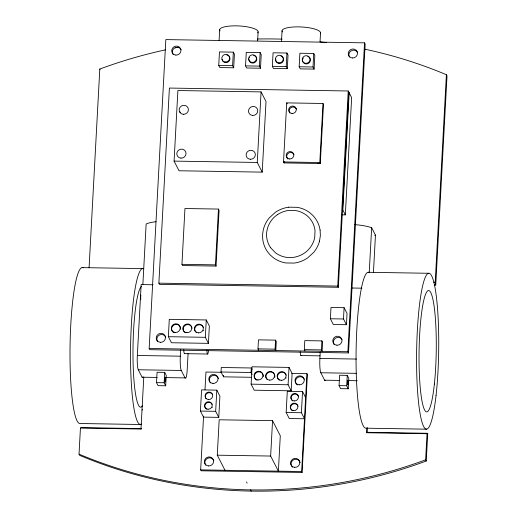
<?xml version="1.0" encoding="UTF-8"?>
<svg xmlns="http://www.w3.org/2000/svg" width="517" height="517" viewBox="0 0 517 517"><rect width="100%" height="100%" fill="white"/><g stroke="black" fill="none" stroke-linecap="round" stroke-linejoin="round"><path stroke-width="0.78" d="M427.701 433.324L427.036 433.731L366.495 432.735L367.206 432.296L427.746 433.291L426.247 461.028A466.883 446.72 -27.1 0 1 79.65 455.354L79.03 454.146L80.439 428.057L81.143 427.617L141.684 428.606M89.086 267.69L99.8 69.045A466.883 446.72 -27.1 0 1 165.718 49.794M157.2 377.449L142.078 377.197L138.272 369.765A11.671 1.648 -89.1 0 1 137.335 355.476L141.16 284.57L153.097 284.764M142.879 284.369L146.137 224.01A26.031 6.611 3.1 0 1 156.05 221.735M80.484 428.037L140.979 429.045L143.778 377.067M149.167 348.471L165.828 39.596L364.543 42.846L365.164 44.055L348.503 352.937L149.788 349.679L149.167 348.471L347.883 351.728L348.503 352.937M348.865 92.194L338.338 287.29L159.495 284.363L158.874 283.154L169.402 88.058L348.245 90.986L351.644 97.629L345.324 214.865L342.241 214.82M156.522 382.632L157.078 372.259L164.703 372.389L166.248 375.407L165.692 385.779L158.066 385.656L156.522 382.632L164.148 382.761L165.692 385.779M174.08 161.104L177.887 90.533L261.072 91.897L266.016 101.558L262.209 172.129L179.024 170.765L174.08 161.104L257.266 162.461L262.209 172.129M164.148 382.761L164.703 372.389M168.355 336.703L169.292 319.344L206.264 319.952L209.353 325.988L208.416 343.353L171.45 342.745L168.355 336.703L205.327 337.31L208.416 343.353M181.945 264.323L184.95 208.519L218.458 209.068L219.072 210.277L216.067 266.081L182.559 265.531L181.945 264.323L215.447 264.872L216.067 266.081M165.951 377.591L185.054 377.901L181.254 370.469A11.671 1.648 -89.1 0 1 180.317 356.181L180.659 349.731M188.078 353.538L187.206 369.649A11.671 1.648 -89.1 0 1 185.054 377.901M219.105 40.294L219.667 29.824M218.743 65.446L219.473 51.92L233.335 52.146L234.414 54.259L233.69 67.785L219.822 67.559L218.743 65.446L232.605 65.672L233.69 67.785M200.428 411.073L201.572 389.889L216.817 390.141L219.906 396.184L218.762 417.368L203.517 417.116L200.428 411.073L215.673 411.325L218.762 417.368M205.327 337.31L206.264 319.952M291.698 373.436L306.924 373.688L307.389 374.592L302.115 472.441L201.139 470.787L200.674 469.882L203.569 416.146M204.997 389.682L205.953 372.033L221.179 372.285M215.447 264.872L218.458 209.068M232.605 65.672L233.335 52.146M215.673 411.325L216.817 390.141M251.165 377.287L223.499 376.835L221.024 372.001L221.27 367.49L251.307 367.988L252.018 369.364M225.005 470.283L217.276 455.18L219.182 419.785L272.562 420.657L280.292 435.76L278.379 471.155L270.649 456.052L272.562 420.657M223.499 376.835L223.583 375.329M245.543 65.885L246.273 52.353L260.141 52.585L261.221 54.699L260.49 68.225L246.628 67.998L245.543 65.885L259.411 66.111L260.49 68.225M257.653 40.72L258.132 31.86M259.411 66.111L260.141 52.585M257.266 162.461L261.072 91.897M252.128 374.567L251.068 372.492L251.307 367.988M251.12 384.157L252.05 366.799L289.022 367.406L292.118 373.442L291.181 390.807L254.209 390.199L251.12 384.157L288.085 384.764L291.181 390.807M272.349 66.325L273.079 52.792L286.941 53.018L288.027 55.138L287.297 68.664L273.428 68.438L272.349 66.325L286.211 66.551L287.297 68.664M258.694 350.267L257.983 348.878L258.468 339.856L275.567 340.141L276.278 341.53L275.794 350.545L275.083 349.156L275.567 340.141M281.494 41.315L282.056 30.846M286.211 66.551L286.941 53.018M283.523 161.95L286.709 102.883L322.983 103.478L323.48 104.44L320.294 163.514L284.014 162.92L283.523 161.95L319.797 162.545L320.294 163.514M284.014 162.92L284.104 161.323M299.156 66.758L299.886 53.232L313.748 53.458L314.827 55.571L314.097 69.104L300.235 68.877L299.156 66.758L313.018 66.99L314.097 69.104M302.542 391.543L301.398 412.728L304.494 418.77L289.242 418.518L286.153 412.476L287.297 391.298L302.542 391.543L305.631 397.586M288.085 384.764L289.022 367.406M313.018 66.99L313.748 53.458M320.042 41.741L320.521 32.881M305.024 351.024L304.313 349.634L304.797 340.619L321.897 340.897L322.608 342.286L322.123 351.302L321.412 349.912L321.897 340.897M302.115 472.441L301.65 471.536L306.924 373.688M319.797 162.545L322.983 103.478M325.4 380.312A11.671 1.648 -89.1 0 1 324.618 380.189L320.818 372.757A11.671 1.648 -89.1 0 1 319.881 358.462L320.223 352.019M330.389 318.763L330.996 307.486L344.102 307.699L347.036 313.438L346.429 324.715L333.329 324.502L330.389 318.763L343.488 318.976L346.429 324.715M338.338 287.29L337.724 286.082L348.245 90.986M342.849 210.038L349.169 92.795M339.062 385.624L339.624 375.252L347.25 375.374L348.794 378.392L348.232 388.765L340.606 388.642L339.062 385.624L346.687 385.747L348.232 388.765M343.488 318.976L344.102 307.699M347.883 351.728L364.543 42.846M346.687 385.747L347.25 375.374M369.222 272.769L371.658 227.7A26.031 6.611 3.1 0 0 354.565 224.598M373.442 272.485L375.458 235.132L371.658 227.7M366.495 432.735L366.753 428.005M367.206 432.296L367.458 427.617M426.247 461.028L425.633 459.82L427.036 433.731M434.228 285.041L435.741 285.067L435.211 282.211L446.397 74.713A466.883 446.72 -27.1 0 0 364.802 49.167M435.741 285.067L447.018 75.921L446.397 74.713M319.512 241.09L320.359 235.61L320.107 230.104M142.414 409.6L142.001 410.11M277.422 214.678L275.503 216.112A23.459 22.451 -27.1 0 0 272.911 218.594L272.129 219.499A25.01 23.931 -27.1 0 0 267.05 230.065L266.675 232.372A23.498 22.483 -27.1 0 0 266.585 235.849L266.669 236.999A25.01 23.931 -27.1 0 0 270.611 247.714M141.419 428.806L140.979 429.045M288.751 207.181L297.217 207.323A29.792 28.506 -27.1 0 1 309.909 212.784L312.985 215.531L315.583 218.717A29.618 28.338 -27.1 0 1 320.101 230.104M317.69 163.262L319.079 163.282M82.138 267.612L142.679 268.601M368.201 272.297L428.742 273.286M433.698 282.185L435.211 282.211M158.874 283.154L337.724 286.082M351.56 288.014L361.906 288.182M257.983 348.878L275.083 349.156M304.313 349.634L321.412 349.912M184.433 353.641L207.537 354.022M300.888 355.547L320.01 355.864M137.335 355.476L180.317 356.181M319.881 358.462L356.491 359.063M138.272 369.765L181.254 370.469M320.818 372.757L356.633 373.345M221.024 372.001L251.068 372.492M324.618 380.189L339.74 380.434M348.497 380.577L357.253 380.719M286.153 412.476L301.398 412.728M140.553 424.502L80.012 423.507A77.97 11.025 -89.1 0 1 70.099 343.152A77.97 11.025 -89.1 0 1 83.192 267.845M426.615 429.181L366.075 428.192A77.97 11.025 -89.1 0 1 356.155 347.831A77.97 11.025 -89.1 0 1 369.254 272.524M217.276 455.18L270.649 456.052M200.674 469.882L301.65 471.536M270.611 247.714L275.374 252.703A25.023 23.944 -27.1 0 0 286.043 257.285L288.396 257.563A23.459 22.444 -27.1 0 0 291.963 257.531L293.152 257.408A25.023 23.944 -27.1 0 0 304.287 253.175L305.269 252.483A23.614 22.593 -27.1 0 0 308.811 249.259A24.771 23.704 -27.1 0 0 314.672 237.788L315.053 230.847A24.771 23.704 -27.1 0 0 310.426 219.208A23.614 22.593 -27.1 0 0 307.247 215.873L306.342 215.15A25.023 23.944 -27.1 0 0 295.679 210.568L288.57 210.445A25.023 23.944 -27.1 0 0 277.429 214.678M342.538 209.43L345.324 214.865M286.709 102.883L287.2 103.846M179.625 111.355L180.246 112.564M99.8 69.045L100.033 69.498M246.493 481.947L247.107 483.156M250.558 489.89L251.172 491.098M184.789 353.344A6.417 0.905 -89.1 0 1 183.735 349.86M208.487 350.384A6.417 0.905 -89.1 0 1 207.601 354.042A6.417 0.905 -89.1 0 1 206.845 350.242M143.022 377.016A11.671 1.648 -89.1 0 1 142.078 377.197M140.786 299.563A2.921 0.414 -89.1 0 1 140.895 295.045M301.249 355.25A6.417 0.905 -89.1 0 1 300.196 351.767M375.458 235.132A26.031 6.611 3.1 0 1 374.689 235.468M267.379 379.724A4.517 4.323 -27.1 0 1 266.604 374.172A4.517 4.323 -27.1 0 1 272.129 372.311A4.517 4.323 -27.1 0 1 274.734 377.248M256.962 380.228A4.517 4.323 -27.1 0 1 254.597 374.915A4.517 4.323 -27.1 0 1 259.883 371.923A4.517 4.323 -27.1 0 1 263.256 376.66M279.29 380.189A4.517 4.323 -27.1 0 1 279.29 373.151A4.517 4.323 -27.1 0 1 286.179 375.038M286.166 377.843A4.517 4.323 -27.1 0 1 286.004 378.25M212.3 407.163A3.871 3.703 -27.1 0 1 212.157 407.512M206.406 409.173A3.871 3.703 -27.1 0 1 206.251 403.26A3.871 3.703 -27.1 0 1 212.164 404.417M206.089 398.723A3.871 3.703 -27.1 0 1 207.259 393.256A3.871 3.703 -27.1 0 1 212.687 394.755M292.454 410.769A3.871 3.703 -27.1 0 1 291.976 404.662A3.871 3.703 -27.1 0 1 298.031 406.162M292.648 400.914A3.871 3.703 -27.1 0 1 292.648 394.885A3.871 3.703 -27.1 0 1 298.555 396.5M292.544 467.213A4.666 4.466 -27.1 0 1 293.301 459.956A4.666 4.466 -27.1 0 1 300.151 462.592M205.714 465.132A4.666 4.466 -27.1 0 1 207.33 458.424A4.666 4.466 -27.1 0 1 213.844 460.763M210.464 382.968A4.666 4.466 -27.1 0 1 211.77 375.911A4.666 4.466 -27.1 0 1 218.413 378.664M297.359 384.978A4.666 4.466 -27.1 0 1 297.178 377.849A4.666 4.466 -27.1 0 1 304.313 379.239M307.757 56.45A3.968 3.8 -27.1 0 1 310.019 61.594A3.968 3.8 -27.1 0 1 304.468 63.488A3.968 3.8 -27.1 0 1 303.259 57.982M280.951 56.01A3.968 3.8 -27.1 0 1 283.413 60.638A3.968 3.8 -27.1 0 1 278.702 63.423A3.968 3.8 -27.1 0 1 275.787 59.061M253.608 55.448A3.968 3.8 -27.1 0 1 256.716 59.752A3.968 3.8 -27.1 0 1 252.264 63.042A3.968 3.8 -27.1 0 1 248.942 58.893M249.356 57.581A3.968 3.8 -27.1 0 1 249.491 57.342M226.801 55.009A3.968 3.8 -27.1 0 1 229.955 59.041A3.968 3.8 -27.1 0 1 226.019 62.628A3.968 3.8 -27.1 0 1 222.123 59.274M185.357 332.774A4.517 4.323 -27.1 0 1 185.144 325.38A4.517 4.323 -27.1 0 1 192.059 328.211M196.531 332.728A4.517 4.323 -27.1 0 1 196.531 325.691A4.517 4.323 -27.1 0 1 203.414 327.584M203.407 330.389A4.517 4.323 -27.1 0 1 203.246 330.796M174.203 332.774A4.517 4.323 -27.1 0 1 171.838 327.461A4.517 4.323 -27.1 0 1 177.124 324.469A4.517 4.323 -27.1 0 1 180.498 329.206M334.253 344.716A4.666 4.466 -27.1 0 1 335.468 338.247A4.666 4.466 -27.1 0 1 341.996 339.527M157.459 341.446A4.666 4.466 -27.1 0 1 159.339 335.106A4.666 4.466 -27.1 0 1 165.679 337.039M349.486 57.103A4.666 4.466 -27.1 0 1 351.159 50.879A4.666 4.466 -27.1 0 1 357.486 52.295M173.214 54.589A4.666 4.466 -27.1 0 1 174.623 47.991A4.666 4.466 -27.1 0 1 181.17 49.806M141.639 423.992A77.97 11.025 -89.1 0 1 130.568 347.967A77.97 11.025 -89.1 0 1 143.732 268.834M142.498 405.839A60.696 8.582 -89.1 0 1 132.992 356.536A60.696 8.582 -89.1 0 1 141.6 286.269M425.633 459.82A466.883 446.72 -27.1 0 1 79.03 454.146M175.127 47.855A466.883 446.72 -27.1 0 1 178.275 47.254M257.492 39.008A466.883 446.72 -27.1 0 1 282.108 39.15M320.152 41.896A466.883 446.72 -27.1 0 1 326.266 42.633M289.875 113.029A3.852 3.684 -27.1 0 1 291.039 107.588A3.852 3.684 -27.1 0 1 296.441 109.081M287.95 159.081A3.852 3.684 -27.1 0 1 288.253 153.31A3.852 3.684 -27.1 0 1 293.986 154.577M319.512 241.09A29.618 28.338 -27.1 0 1 313.774 252.309L307.466 258.054A29.792 28.506 -27.1 0 1 294.205 263.082L285.746 262.953A29.786 28.5 -27.1 0 1 273.047 257.485L269.964 254.739L267.373 251.553A29.773 28.487 -27.1 0 1 262.688 238.796L262.578 234.66L263.127 230.537A29.773 28.487 -27.1 0 1 269.189 217.961L275.483 212.216A29.786 28.5 -27.1 0 1 288.751 207.188M220.068 30.891A19.258 4.892 3.1 0 1 239.093 25.953A19.258 4.892 3.1 0 1 257.653 32.875M282.456 31.912A19.258 4.892 3.1 0 1 300.791 26.942A19.258 4.892 3.1 0 1 320.301 33.566M165.421 380.9A2.333 0.33 -89.1 0 0 165.233 377.255A2.333 0.33 -89.1 0 0 164.858 380.583A2.333 0.33 -89.1 0 0 165.421 380.9M347.967 383.892A2.333 0.33 -89.1 0 0 347.779 380.241A2.333 0.33 -89.1 0 0 347.398 383.575A2.333 0.33 -89.1 0 0 347.967 383.892M269.628 380.137A4.517 4.323 -27.1 0 0 274.152 373.843A4.517 4.323 -27.1 0 0 266.436 373.364A4.517 4.323 -27.1 0 0 269.628 380.137M258.073 379.95A4.517 4.323 -27.1 0 0 262.597 373.655A4.517 4.323 -27.1 0 0 254.881 373.177A4.517 4.323 -27.1 0 0 258.073 379.95M281.183 380.325A4.517 4.323 -27.1 0 0 285.701 374.03A4.517 4.323 -27.1 0 0 277.984 373.552A4.517 4.323 -27.1 0 0 281.183 380.325M207.983 409.206A3.871 3.703 -27.1 0 0 211.854 403.809A3.871 3.703 -27.1 0 0 205.243 403.402A3.871 3.703 -27.1 0 0 207.983 409.206M208.5 399.544A3.871 3.703 -27.1 0 0 212.377 394.154A3.871 3.703 -27.1 0 0 205.766 393.741A3.871 3.703 -27.1 0 0 208.5 399.544M293.708 410.608A3.871 3.703 -27.1 0 0 297.579 405.212A3.871 3.703 -27.1 0 0 290.968 404.805A3.871 3.703 -27.1 0 0 293.708 410.608M294.225 400.946A3.871 3.703 -27.1 0 0 298.102 395.557A3.871 3.703 -27.1 0 0 291.491 395.143A3.871 3.703 -27.1 0 0 294.225 400.946M294.722 467.355A4.666 4.466 -27.1 0 0 299.395 460.854A4.666 4.466 -27.1 0 0 291.42 460.356A4.666 4.466 -27.1 0 0 294.722 467.355M208.532 465.946A4.666 4.466 -27.1 0 0 213.211 459.439A4.666 4.466 -27.1 0 0 205.23 458.947A4.666 4.466 -27.1 0 0 208.532 465.946M212.985 383.427A4.666 4.466 -27.1 0 0 217.657 376.925A4.666 4.466 -27.1 0 0 209.682 376.428A4.666 4.466 -27.1 0 0 212.985 383.427M299.175 384.835A4.666 4.466 -27.1 0 0 303.847 378.334A4.666 4.466 -27.1 0 0 295.873 377.843A4.666 4.466 -27.1 0 0 299.175 384.835M305.838 63.339A3.968 3.8 -27.1 0 0 309.689 57.723A3.968 3.8 -27.1 0 0 302.891 57.458A3.968 3.8 -27.1 0 0 305.838 63.339M279.038 62.9A3.968 3.8 -27.1 0 0 282.883 57.284A3.968 3.8 -27.1 0 0 276.091 57.019A3.968 3.8 -27.1 0 0 279.038 62.9M252.231 62.46A3.968 3.8 -27.1 0 0 256.083 56.851A3.968 3.8 -27.1 0 0 249.284 56.579A3.968 3.8 -27.1 0 0 252.231 62.46M225.431 62.021A3.968 3.8 -27.1 0 0 229.277 56.411A3.968 3.8 -27.1 0 0 222.484 56.14A3.968 3.8 -27.1 0 0 225.431 62.021M186.87 332.683A4.517 4.323 -27.1 0 0 191.387 326.389A4.517 4.323 -27.1 0 0 183.671 325.91A4.517 4.323 -27.1 0 0 186.87 332.683M198.418 332.87A4.517 4.323 -27.1 0 0 202.942 326.576A4.517 4.323 -27.1 0 0 195.226 326.098A4.517 4.323 -27.1 0 0 198.418 332.87M175.315 332.489A4.517 4.323 -27.1 0 0 179.838 326.201A4.517 4.323 -27.1 0 0 172.122 325.723A4.517 4.323 -27.1 0 0 175.315 332.489M336.922 345.22A4.666 4.466 -27.1 0 0 341.595 338.719A4.666 4.466 -27.1 0 0 333.62 338.228A4.666 4.466 -27.1 0 0 336.922 345.22M160.386 342.332A4.666 4.466 -27.1 0 0 165.059 335.83A4.666 4.466 -27.1 0 0 157.084 335.339A4.666 4.466 -27.1 0 0 160.386 342.332M352.413 57.988A4.666 4.466 -27.1 0 0 357.085 51.487A4.666 4.466 -27.1 0 0 349.111 50.989A4.666 4.466 -27.1 0 0 352.413 57.988M175.877 55.099A4.666 4.466 -27.1 0 0 180.549 48.598A4.666 4.466 -27.1 0 0 172.575 48.1A4.666 4.466 -27.1 0 0 175.877 55.099M434.37 384.047A60.696 8.582 -89.1 0 0 429.058 290.619A60.696 8.582 -89.1 0 0 419.604 379.045A60.696 8.582 -89.1 0 0 434.37 384.047M436.051 395.408A77.97 11.025 -89.1 0 0 429.789 273.519A77.97 11.025 -89.1 0 0 417.187 384.777A77.97 11.025 -89.1 0 0 436.051 395.408M252.645 115.446A4.666 4.466 -27.1 0 0 257.324 108.938A4.666 4.466 -27.1 0 0 249.349 108.447A4.666 4.466 -27.1 0 0 252.645 115.446M183.328 114.309A4.666 4.466 -27.1 0 0 188.001 107.807A4.666 4.466 -27.1 0 0 180.026 107.31A4.666 4.466 -27.1 0 0 183.328 114.309M180.963 158.137A4.666 4.466 -27.1 0 0 185.635 151.636A4.666 4.466 -27.1 0 0 177.661 151.138A4.666 4.466 -27.1 0 0 180.963 158.137M250.286 159.275A4.666 4.466 -27.1 0 0 254.959 152.767A4.666 4.466 -27.1 0 0 246.984 152.276A4.666 4.466 -27.1 0 0 250.286 159.275M292.086 113.481A3.852 3.684 -27.1 0 0 295.944 108.118A3.852 3.684 -27.1 0 0 289.365 107.71A3.852 3.684 -27.1 0 0 292.086 113.481M289.636 158.977A3.852 3.684 -27.1 0 0 293.488 153.614A3.852 3.684 -27.1 0 0 286.909 153.206A3.852 3.684 -27.1 0 0 289.636 158.977"/></g></svg>
